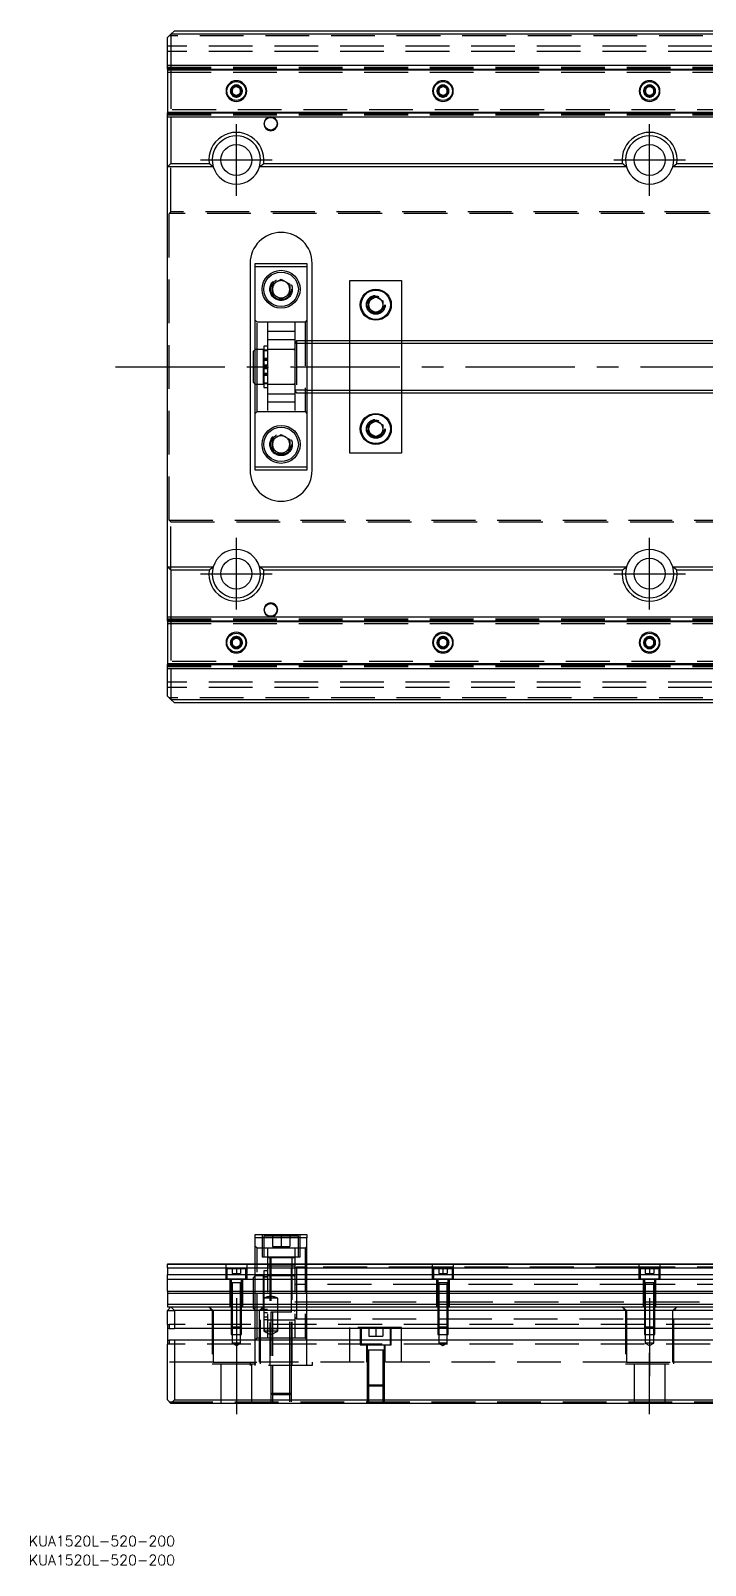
# Model space of a CAD drawing. Extents: x -40 to 841, y -348 to 108.
# Drawn here: x -39.7 to 156.2, y -347.6 to 97.5 of the extents above; entities that cross this region are included whole.
import ezdxf

# ---------------------------------------------------------------- set-up
doc = ezdxf.new("R2010")
doc.units = 0
doc.linetypes.add('CENTER', pattern=[50.8, 31.75, -6.35, 6.35, -6.35])
doc.linetypes.add('DASHED', pattern=[19.05, 12.7, -6.35])
doc.layers.get('0').update_dxf_attribs({"linetype": 'CONTINUOUS'})
doc.layers.add('CENTER', color=1, linetype='CENTER')
doc.styles.get("Standard").update_dxf_attribs({"font": 'txt.shx', "height": 3, "bigfont": 'bigfont.shx'})

# ---------------------------------------------------------------- blocks, each defined once
blk = doc.blocks.new('*U2')
at = {"color": 7, "linetype": 'CONTINUOUS'}
blk.add_text('KUA1520L-520-200', height=3, dxfattribs=at).set_placement((-40.24, -342.1))
blk = doc.blocks.new('*U3')
at = {"color": 7, "linetype": 'CONTINUOUS'}
blk.add_text('KUA1520L-520-200', height=3, dxfattribs=at).set_placement((-40.24, -347.64))

msp = doc.modelspace()

# ---------------------------------------------------------------- linework, layer by layer
at = {"color": 7, "linetype": 'CONTINUOUS'}
for p, q in [((1, 96.5), (0, 95.5)), ((0, 87.5), (0, 95.5)), ((2, 97.5), (1, 96.5)), ((1, 96.5), (1, 87.5)), ((160, 96.5), (1, 96.5)), ((2, 97.5), (160, 97.5)), ((0, 86.32), (0, 87.5)), ((0, 87.5), (160, 87.5)), ((0, 86.32), (0, 86.1)), ((0, 86.32), (160, 86.32)), ((0, 86.1), (0, 73.9)), ((0, 86.1), (160, 86.1)), ((18.75, 80.72), (20, 81.44)), ((18.75, 79.28), (18.75, 80.72)), ((20, 81.44), (21.25, 80.72)), ((21.25, 80.72), (21.25, 79.28)), ((78.75, 80.72), (80, 81.44)), ((78.75, 79.28), (78.75, 80.72)), ((80, 81.44), (81.25, 80.72)), ((81.25, 80.72), (81.25, 79.28)), ((138.75, 80.72), (140, 81.44)), ((138.75, 79.28), (138.75, 80.72)), ((140, 81.44), (141.25, 80.72)), ((141.25, 80.72), (141.25, 79.28)), ((20, 78.56), (18.75, 79.28)), ((21.25, 79.28), (20, 78.56)), ((80, 78.56), (78.75, 79.28)), ((81.25, 79.28), (80, 78.56)), ((140, 78.56), (138.75, 79.28)), ((141.25, 79.28), (140, 78.56)), ((0, 73.9), (0, 73.68)), ((0, 73.9), (160, 73.9)), ((0, 72.5), (0, 73.68)), ((0, 73.68), (160, 73.68)), ((0, 58), (0, 72.5)), ((0, 72.5), (160, 72.5)), ((1, 72.5), (1, 59)), ((0, 58), (1, 59)), ((0, -58), (0, 58)), ((13.29, 58), (0, 58)), ((1, 59), (12.06, 59)), ((13.29, 58), (12.06, 59)), ((26.71, 58), (27.94, 59)), ((133.29, 58), (26.71, 58)), ((27.94, 59), (132.06, 59)), ((133.29, 58), (132.06, 59)), ((146.71, 58), (147.94, 59)), ((160, 58), (146.71, 58)), ((147.94, 59), (160, 59)), ((24, 30), (24, -30)), ((25.5, 29), (25.5, 30)), ((25.5, 30), (40.5, 30)), ((25.5, -29), (25.5, 29)), ((40.5, 29), (25.5, 29)), ((40.5, 30), (40.5, 29)), ((40.5, 29), (40.5, -29)), ((42, 7.5), (42, 30)), ((30.5, 23.94), (33, 25.39)), ((30.5, 21.06), (30.5, 23.94)), ((33, 25.39), (35.5, 23.94)), ((35.5, 23.94), (35.5, 21.06)), ((53, 7.5), (53, 25)), ((53, 25), (68, 25)), ((68, 25), (68, 7.5)), ((33, 19.61), (30.5, 21.06)), ((35.5, 21.06), (33, 19.61)), ((58.5, 19.15), (60.5, 20.31)), ((58.5, 16.85), (58.5, 19.15)), ((60.5, 20.31), (62.5, 19.15)), ((62.5, 19.15), (62.5, 16.85)), ((60.5, 15.69), (58.5, 16.85)), ((62.5, 16.85), (60.5, 15.69)), ((25.5, 5), (25, 4.5)), ((25, -4.5), (25, 4.5)), ((160, 7.5), (40.5, 7.5)), ((25, -4.5), (25.5, -5)), ((40.5, -7.5), (160, -7.5)), ((42, -30), (42, -7.5)), ((53, -25), (53, -7.5)), ((68, -7.5), (68, -25)), ((58.5, -16.85), (60.5, -15.69)), ((58.5, -19.15), (58.5, -16.85)), ((60.5, -15.69), (62.5, -16.85)), ((62.5, -16.85), (62.5, -19.15)), ((30.5, -21.06), (33, -19.61)), ((30.5, -23.94), (30.5, -21.06)), ((33, -19.61), (35.5, -21.06)), ((35.5, -21.06), (35.5, -23.94)), ((60.5, -20.31), (58.5, -19.15)), ((62.5, -19.15), (60.5, -20.31)), ((33, -25.39), (30.5, -23.94)), ((35.5, -23.94), (33, -25.39)), ((68, -25), (53, -25)), ((25.5, -29), (40.5, -29)), ((25.5, -30), (25.5, -29)), ((40.5, -30), (25.5, -30)), ((40.5, -29), (40.5, -30)), ((0, -72.5), (0, -58)), ((0, -58), (13.29, -58)), ((1, -59), (0, -58)), ((12.06, -59), (1, -59)), ((1, -59), (1, -72.5)), ((12.06, -59), (13.29, -58)), ((26.71, -58), (133.29, -58)), ((27.94, -59), (26.71, -58)), ((132.06, -59), (27.94, -59)), ((132.06, -59), (133.29, -58)), ((146.71, -58), (160, -58)), ((147.94, -59), (146.71, -58)), ((160, -59), (147.94, -59)), ((0, -73.68), (0, -72.5)), ((0, -72.5), (160, -72.5)), ((0, -73.68), (160, -73.68)), ((0, -73.68), (0, -73.9)), ((0, -73.9), (0, -86.1)), ((0, -73.9), (160, -73.9)), ((18.75, -79.28), (20, -78.56)), ((18.75, -80.72), (18.75, -79.28)), ((20, -78.56), (21.25, -79.28)), ((21.25, -79.28), (21.25, -80.72)), ((78.75, -79.28), (80, -78.56)), ((78.75, -80.72), (78.75, -79.28)), ((80, -78.56), (81.25, -79.28)), ((81.25, -79.28), (81.25, -80.72)), ((138.75, -79.28), (140, -78.56)), ((138.75, -80.72), (138.75, -79.28)), ((140, -78.56), (141.25, -79.28)), ((141.25, -79.28), (141.25, -80.72)), ((20, -81.44), (18.75, -80.72)), ((21.25, -80.72), (20, -81.44)), ((80, -81.44), (78.75, -80.72)), ((81.25, -80.72), (80, -81.44)), ((140, -81.44), (138.75, -80.72)), ((141.25, -80.72), (140, -81.44)), ((0, -86.1), (0, -86.32)), ((0, -86.1), (160, -86.1)), ((0, -87.5), (0, -86.32)), ((0, -86.32), (160, -86.32)), ((0, -95.5), (0, -87.5)), ((0, -87.5), (160, -87.5)), ((1, -87.5), (1, -96.5)), ((0, -95.5), (1, -96.5)), ((1, -96.5), (160, -96.5)), ((1, -96.5), (2, -97.5)), ((160, -97.5), (2, -97.5)), ((25.5, -251.68), (40.5, -251.68)), ((25.5, -252.68), (25.5, -251.68)), ((25.5, -260.18), (25.5, -252.68)), ((40.5, -252.68), (25.5, -252.68)), ((40.5, -251.68), (40.5, -252.68)), ((40.5, -260.18), (40.5, -252.68)), ((0, -260.18), (0, -260.31)), ((0, -260.18), (166.5, -260.18)), ((0, -261.39), (0, -260.31)), ((0, -260.31), (166.5, -260.31)), ((0, -261.39), (166.5, -261.39)), ((0, -261.39), (0, -263.26)), ((0, -263.26), (166.5, -263.26)), ((0, -264.61), (0, -263.26)), ((0, -268.09), (0, -264.61)), ((0, -264.61), (166.5, -264.61)), ((0, -268.09), (166.5, -268.09)), ((0, -268.09), (0, -268.68)), ((0, -268.68), (0, -271.88)), ((0, -268.68), (166.5, -268.68)), ((0, -271.88), (520, -271.88)), ((0, -271.88), (0, -272.68)), ((0, -273.68), (1, -272.68)), ((0, -272.68), (1, -272.68)), ((0, -277.83), (0, -273.68)), ((1, -272.68), (519, -272.68)), ((1, -272.68), (2, -273.68)), ((518, -273.68), (2, -273.68)), ((2, -273.68), (2, -278.98)), ((0, -277.83), (0, -278.98)), ((0, -277.83), (0.5, -277.83)), ((0, -278.98), (0, -282.38)), ((0.5, -278.98), (0, -278.98)), ((0.5, -277.83), (0.5, -278.98)), ((0.5, -278.98), (2, -278.98)), ((518, -278.98), (2, -278.98)), ((0, -282.38), (0, -283.53)), ((0, -282.38), (0.5, -282.38)), ((0.5, -283.53), (0, -283.53)), ((0, -299.68), (0, -283.53)), ((2, -282.38), (0.5, -282.38)), ((0.5, -282.38), (0.5, -283.53)), ((518, -282.38), (2, -282.38)), ((2, -282.38), (2, -299.68)), ((1, -300.68), (0, -299.68)), ((2, -299.68), (1, -300.68)), ((519, -300.68), (1, -300.68)), ((2, -299.68), (518, -299.68))]:
    msp.add_line(p, q, dxfattribs=at)
at = {"color": 3, "linetype": 'DASHED'}
for p, q in [((174.5, 96), (0.5, 96)), ((520, 93), (0, 93)), ((520, 91.5), (0, 91.5)), ((0, 86.91), (160, 86.91)), ((0, 86.7), (520, 86.7)), ((0, 86.26), (166.5, 86.26)), ((0, 85.5), (166.5, 85.5)), ((1, 87.5), (1, 72.5)), ((18.5, 80), (18.52, 80.22)), ((78.5, 80), (78.52, 80.22)), ((138.5, 80), (138.52, 80.22)), ((166.5, 74.5), (0, 74.5)), ((0, 73.74), (166.5, 73.74)), ((0, 73.3), (520, 73.3)), ((0, 73.09), (160, 73.09)), ((1, 45), (1, 59)), ((1, 45), (0.5, 44.5)), ((519, 45), (1, 45)), ((519.5, 44.5), (0.5, 44.5)), ((0.5, -44.5), (0.5, 44.5)), ((30, 22.5), (30.02, 22.85)), ((58, 18), (58.01, 18.25)), ((26, 13), (25.5, 13.5)), ((40.5, 13.5), (40, 13)), ((29, 13), (26, 13)), ((26, 0), (26, 13)), ((37, 13), (29, 13)), ((29, 13), (29, 0)), ((37, 10.2), (29, 10.2)), ((40, 13), (37, 13)), ((37, 13), (37, 0)), ((40, 13), (40, -13)), ((27.85, 5), (25.5, 5)), ((27.85, -5), (27.85, 5)), ((28, 4.8), (27.85, 4.8)), ((29, 6), (28, 6)), ((28, 6), (28, -6)), ((29, 4.8), (28, 4.8)), ((29, 4.65), (28, 4.65)), ((37, 7.8), (29, 7.8)), ((36.7, 5), (29, 5)), ((36.7, 5), (29, 5)), ((37, 5), (36.7, 5)), ((37.5, 7.5), (37, 7)), ((40.5, 6.75), (37, 6.75)), ((40.5, 7.5), (37.5, 7.5)), ((37.5, 7.5), (37.5, -7.5)), ((42, 2.5), (42, 7.5)), ((53, 2.5), (53, 7.5)), ((68, 7.5), (68, 2.5)), ((29, 2.4), (28, 2.4)), ((28, 2.34), (29, 2.34)), ((29, 1.8), (28, 1.8)), ((28, 0.6), (29, 0.6)), ((28, 0.3), (29, 0.3)), ((42, -2.5), (42, 2.5)), ((53, -2.5), (53, 2.5)), ((68, 2.5), (68, -2.5)), ((26, -13), (26, 0)), ((28, -0.3), (29, -0.3)), ((29, -0.6), (28, -0.6)), ((28, -1.8), (29, -1.8)), ((29, -2.34), (28, -2.34)), ((28, -2.4), (29, -2.4)), ((29, 0), (29, -13)), ((37, 0), (37, -13)), ((42, -7.5), (42, -2.5)), ((53, -7.5), (53, -2.5)), ((68, -2.5), (68, -7.5)), ((25.5, -5), (27.85, -5)), ((27.85, -4.8), (28, -4.8)), ((28, -4.65), (29, -4.65)), ((28, -4.8), (29, -4.8)), ((28, -6), (29, -6)), ((29, -5), (36.7, -5)), ((29, -5), (36.7, -5)), ((29, -7.8), (37, -7.8)), ((36.7, -5), (37, -5)), ((40.5, -6.75), (37, -6.75)), ((37, -7), (37.5, -7.5)), ((37.5, -7.5), (40.5, -7.5)), ((25.5, -13.5), (26, -13)), ((26, -13), (29, -13)), ((29, -10.2), (37, -10.2)), ((29, -13), (37, -13)), ((37, -13), (40, -13)), ((40, -13), (40.5, -13.5)), ((58, -18), (58.02, -17.7)), ((30, -22.5), (30.02, -22.15)), ((0.5, -44.5), (1, -45)), ((0.5, -44.5), (519.5, -44.5)), ((1, -59), (1, -45)), ((1, -45), (519, -45)), ((0, -73.09), (160, -73.09)), ((0, -73.3), (520, -73.3)), ((0, -73.74), (166.5, -73.74)), ((0, -74.5), (166.5, -74.5)), ((1, -72.5), (1, -87.5)), ((21.48, -79.74), (21.5, -80)), ((78.5, -80), (78.52, -79.75)), ((138.5, -80), (138.52, -79.75)), ((166.5, -85.5), (0, -85.5)), ((0, -86.26), (166.5, -86.26)), ((0, -86.7), (520, -86.7)), ((0, -86.91), (160, -86.91)), ((520, -91.5), (0, -91.5)), ((520, -93), (0, -93)), ((174.5, -96), (0.5, -96)), ((27.5, -251.68), (27.5, -258.18)), ((28, -252.18), (28, -258.18)), ((38, -252.18), (28, -252.18)), ((30.5, -252.18), (30.5, -255.18)), ((33, -252.18), (33, -255.18)), ((35.5, -252.18), (35.5, -255.18)), ((38, -258.18), (38, -252.18)), ((38.5, -258.18), (38.5, -251.68)), ((26, -255.68), (25.5, -255.18)), ((29, -255.68), (26, -255.68)), ((26, -281.68), (26, -255.68)), ((37, -255.68), (29, -255.68)), ((37, -255.68), (29, -255.68)), ((29, -255.68), (29, -281.68)), ((30.5, -255.18), (33, -255.18)), ((33, -255.18), (35.5, -255.18)), ((40, -255.68), (37, -255.68)), ((37, -255.68), (37, -281.68)), ((40.5, -255.18), (40, -255.68)), ((40, -255.68), (40, -281.68)), ((17, -264.68), (17, -260.18)), ((17.25, -261.68), (17.25, -264.68)), ((22.75, -261.68), (17.25, -261.68)), ((18.75, -261.68), (18.75, -262.98)), ((20, -261.68), (20, -262.98)), ((21.25, -261.68), (21.25, -262.98)), ((22.75, -264.68), (22.75, -261.68)), ((23, -260.18), (23, -264.68)), ((25.5, -272.68), (25.5, -260.18)), ((27.5, -258.18), (38.5, -258.18)), ((29, -262.23), (28, -262.23)), ((28, -262.23), (28, -270.18)), ((37, -258.48), (29, -258.48)), ((37, -260.88), (29, -260.88)), ((29.75, -258.18), (29.75, -289.68)), ((30, -258.18), (30, -274.18)), ((36, -274.18), (36, -258.18)), ((36.25, -289.68), (36.25, -258.18)), ((37.5, -261.18), (37, -261.68)), ((40.5, -261.18), (37.5, -261.18)), ((37.5, -261.18), (37.5, -268.68)), ((40.5, -272.68), (40.5, -260.18)), ((77, -261.18), (40.5, -261.18)), ((77, -264.68), (77, -260.18)), ((83, -261.18), (77, -261.18)), ((77.25, -261.68), (77.25, -264.68)), ((82.75, -261.68), (77.25, -261.68)), ((78.75, -261.68), (78.75, -262.98)), ((80, -261.68), (80, -262.98)), ((81.25, -261.68), (81.25, -262.98)), ((82.75, -264.68), (82.75, -261.68)), ((83, -260.18), (83, -264.68)), ((137, -261.18), (83, -261.18)), ((137, -264.68), (137, -260.18)), ((143, -261.18), (137, -261.18)), ((137.25, -261.68), (137.25, -264.68)), ((142.75, -261.68), (137.25, -261.68)), ((138.75, -261.68), (138.75, -262.98)), ((140, -261.68), (140, -262.98)), ((141.25, -261.68), (141.25, -262.98)), ((142.75, -264.68), (142.75, -261.68)), ((143, -260.18), (143, -264.68)), ((166.5, -261.18), (143, -261.18)), ((23, -264.68), (17, -264.68)), ((18.25, -272.68), (18.25, -264.68)), ((18.5, -264.68), (18.5, -265.68)), ((18.5, -265.67), (18.5, -265.68)), ((20, -265.68), (18.5, -265.68)), ((21.5, -265.68), (18.5, -265.68)), ((18.5, -265.68), (18.5, -265.68)), ((18.5, -265.68), (18.5, -272.68)), ((21.5, -265.68), (18.5, -265.68)), ((18.75, -262.98), (20, -262.98)), ((18.75, -265.68), (18.75, -272.68)), ((20, -262.98), (21.25, -262.98)), ((21.5, -265.68), (20, -265.68)), ((21.25, -272.68), (21.25, -265.68)), ((21.5, -265.68), (21.5, -264.68)), ((21.5, -265.68), (21.5, -265.67)), ((21.5, -265.68), (21.5, -265.68)), ((21.5, -272.68), (21.5, -265.68)), ((21.75, -264.68), (21.75, -272.68)), ((25.5, -263.68), (25, -264.18)), ((25, -268.68), (25, -264.18)), ((27.85, -263.68), (25.5, -263.68)), ((27.85, -268.68), (27.85, -263.68)), ((29, -263.88), (27.85, -263.88)), ((29, -264.03), (28, -264.03)), ((36.7, -263.68), (29, -263.68)), ((36.7, -263.68), (29, -263.68)), ((37, -263.68), (36.7, -263.68)), ((40.5, -266.18), (37, -266.18)), ((78.25, -266.18), (40.5, -266.18)), ((83, -264.68), (77, -264.68)), ((78.25, -272.68), (78.25, -264.68)), ((78.5, -266.18), (78.25, -266.18)), ((78.5, -264.68), (78.5, -265.68)), ((78.5, -265.67), (78.5, -265.68)), ((78.5, -265.68), (78.5, -272.68)), ((78.5, -265.68), (78.5, -265.68)), ((80, -265.68), (78.5, -265.68)), ((78.75, -266.18), (78.5, -266.18)), ((78.75, -262.98), (80, -262.98)), ((78.75, -265.68), (78.75, -272.68)), ((81.25, -266.18), (78.75, -266.18)), ((80, -262.98), (81.25, -262.98)), ((81.5, -265.68), (80, -265.68)), ((81.25, -272.68), (81.25, -265.68)), ((81.5, -266.18), (81.25, -266.18)), ((81.5, -265.68), (81.5, -264.68)), ((81.5, -265.68), (81.5, -265.67)), ((81.5, -272.68), (81.5, -265.68)), ((81.5, -265.68), (81.5, -265.68)), ((81.75, -266.18), (81.5, -266.18)), ((81.75, -264.68), (81.75, -272.68)), ((138.25, -266.18), (81.75, -266.18)), ((143, -264.68), (137, -264.68)), ((138.25, -272.68), (138.25, -264.68)), ((138.5, -266.18), (138.25, -266.18)), ((138.5, -264.68), (138.5, -265.68)), ((138.5, -265.67), (138.5, -265.68)), ((141.5, -265.68), (138.5, -265.68)), ((138.5, -265.68), (138.5, -272.68)), ((138.5, -265.68), (138.5, -265.68)), ((140, -265.68), (138.5, -265.68)), ((138.75, -266.18), (138.5, -266.18)), ((138.75, -262.98), (140, -262.98)), ((138.75, -265.68), (138.75, -272.68)), ((141.25, -266.18), (138.75, -266.18)), ((140, -262.98), (141.25, -262.98)), ((141.5, -265.68), (140, -265.68)), ((141.25, -272.68), (141.25, -265.68)), ((141.5, -266.18), (141.25, -266.18)), ((141.5, -265.68), (141.5, -264.68)), ((141.5, -265.68), (141.5, -265.67)), ((141.5, -272.68), (141.5, -265.68)), ((141.5, -265.68), (141.5, -265.68)), ((141.75, -266.18), (141.5, -266.18)), ((141.75, -264.68), (141.75, -272.68)), ((166.5, -266.18), (141.75, -266.18)), ((0, -268.68), (166.5, -268.68)), ((25, -272.68), (25, -268.68)), ((27.85, -273.68), (27.85, -268.68)), ((28, -270.18), (28, -272.68)), ((32, -270.18), (28, -270.18)), ((30.06, -269.68), (29.94, -269.68)), ((32, -272.68), (32, -270.18)), ((37, -271.18), (40.5, -271.18)), ((37.5, -268.68), (37.5, -272.68)), ((40.5, -271.18), (78.25, -271.18)), ((78.25, -271.18), (78.5, -271.18)), ((78.5, -271.18), (78.75, -271.18)), ((78.75, -271.18), (81.25, -271.18)), ((81.25, -271.18), (81.5, -271.18)), ((81.5, -271.18), (81.75, -271.18)), ((81.75, -271.18), (138.25, -271.18)), ((138.25, -271.18), (138.5, -271.18)), ((138.5, -271.18), (138.75, -271.18)), ((138.75, -271.18), (141.25, -271.18)), ((141.25, -271.18), (141.5, -271.18)), ((141.5, -271.18), (141.75, -271.18)), ((141.75, -271.18), (198.25, -271.18)), ((0, -273.68), (2, -273.68)), ((12, -272.68), (13, -273.68)), ((12.06, -272.68), (13.29, -273.68)), ((13, -273.68), (13, -289.18)), ((13.29, -273.68), (13.29, -278.98)), ((18.5, -272.68), (18.5, -278.43)), ((18.5, -272.68), (18.5, -278.43)), ((18.75, -272.68), (18.75, -278.68)), ((21.25, -278.68), (21.25, -272.68)), ((21.5, -278.43), (21.5, -272.68)), ((21.5, -278.43), (21.5, -272.68)), ((25, -273.18), (25, -272.68)), ((25, -273.18), (25.5, -273.68)), ((25.5, -278.98), (25.5, -272.68)), ((27.94, -272.68), (26.71, -273.68)), ((26.71, -278.98), (26.71, -273.68)), ((27, -273.68), (28, -272.68)), ((27, -289.18), (27, -273.68)), ((27.85, -273.48), (29, -273.48)), ((28, -272.68), (28, -278.98)), ((28, -273.32), (29, -273.32)), ((28, -273.32), (29, -273.32)), ((29, -274.41), (28, -274.41)), ((28, -275.61), (29, -275.61)), ((30, -274.17), (30, -289.68)), ((36, -274.18), (30, -274.18)), ((36, -274.18), (30, -274.18)), ((30.5, -274.18), (30.5, -289.68)), ((32, -278.98), (32, -272.68)), ((35.5, -289.68), (35.5, -274.18)), ((36, -289.68), (36, -274.17)), ((37, -275.68), (37.5, -276.18)), ((37.5, -272.68), (37.5, -276.18)), ((40.5, -278.98), (40.5, -272.68)), ((78.5, -272.68), (78.5, -278.43)), ((78.5, -272.68), (78.5, -278.43)), ((78.75, -272.68), (78.75, -278.68)), ((81.25, -278.68), (81.25, -272.68)), ((81.5, -278.43), (81.5, -272.68)), ((81.5, -278.43), (81.5, -272.68)), ((132, -272.68), (133, -273.68)), ((132.06, -272.68), (133.29, -273.68)), ((133, -273.68), (133, -289.18)), ((133.29, -273.68), (133.29, -278.98)), ((138.5, -272.68), (138.5, -278.43)), ((138.5, -272.68), (138.5, -278.43)), ((138.75, -272.68), (138.75, -278.68)), ((141.25, -278.68), (141.25, -272.68)), ((141.5, -278.43), (141.5, -272.68)), ((141.5, -278.43), (141.5, -272.68)), ((147.94, -272.68), (146.71, -273.68)), ((146.71, -278.98), (146.71, -273.68)), ((147, -273.68), (148, -272.68)), ((147, -289.18), (147, -273.68)), ((519.5, -277.83), (0.5, -277.83)), ((13.29, -278.98), (13.29, -282.38)), ((18.5, -278.43), (18.75, -278.68)), ((18.5, -278.43), (18.5, -278.98)), ((18.5, -278.43), (21.5, -278.43)), ((18.5, -278.98), (18.5, -280.68)), ((18.75, -278.68), (18.75, -280.68)), ((21.25, -278.68), (18.75, -278.68)), ((21.25, -278.68), (21.5, -278.43)), ((21.25, -280.68), (21.25, -278.68)), ((21.5, -278.98), (21.5, -278.43)), ((21.5, -280.68), (21.5, -278.98)), ((25.5, -282.38), (25.5, -278.98)), ((26.71, -282.38), (26.71, -278.98)), ((28, -276.32), (29, -276.32)), ((28, -278.98), (28, -279.05)), ((28, -279.05), (28, -279.68)), ((28, -279.05), (28.17, -279.68)), ((32, -279.05), (28, -279.05)), ((28, -279.68), (30, -280.83)), ((32, -279.68), (28, -279.68)), ((29, -276.48), (37, -276.48)), ((29, -278.88), (37, -278.88)), ((30, -280.83), (32, -279.68)), ((31.83, -279.68), (32, -279.05)), ((32, -279.05), (32, -278.98)), ((32, -279.68), (32, -279.05)), ((37.5, -276.18), (40.5, -276.18)), ((40.5, -276.18), (78.5, -276.18)), ((40.5, -282.38), (40.5, -278.98)), ((53, -278.98), (53, -278.68)), ((68, -278.68), (53, -278.68)), ((53, -282.38), (53, -278.98)), ((56, -278.68), (56, -283.68)), ((56.25, -278.68), (56.25, -278.98)), ((56.25, -278.98), (56.25, -282.38)), ((58.5, -278.68), (58.5, -281.18)), ((60.5, -278.68), (60.5, -281.18)), ((62.5, -278.68), (62.5, -281.18)), ((64.75, -278.98), (64.75, -278.68)), ((64.75, -282.38), (64.75, -278.98)), ((65, -283.68), (65, -278.68)), ((68, -278.98), (68, -278.68)), ((68, -282.38), (68, -278.98)), ((78.5, -276.18), (78.75, -276.18)), ((78.5, -278.43), (78.75, -278.68)), ((78.5, -278.43), (78.5, -278.98)), ((78.5, -278.43), (81.5, -278.43)), ((78.5, -278.98), (78.5, -280.68)), ((78.75, -276.18), (81.25, -276.18)), ((78.75, -278.68), (78.75, -280.68)), ((81.25, -278.68), (78.75, -278.68)), ((81.25, -276.18), (81.5, -276.18)), ((81.25, -278.68), (81.5, -278.43)), ((81.25, -280.68), (81.25, -278.68)), ((81.5, -276.18), (133.29, -276.18)), ((81.5, -278.98), (81.5, -278.43)), ((81.5, -280.68), (81.5, -278.98)), ((133.29, -276.18), (138.5, -276.18)), ((133.29, -278.98), (133.29, -282.38)), ((138.5, -276.18), (138.75, -276.18)), ((138.5, -278.43), (138.75, -278.68)), ((138.5, -278.43), (138.5, -278.98)), ((138.5, -278.43), (141.5, -278.43)), ((138.5, -278.98), (138.5, -280.68)), ((138.75, -276.18), (141.25, -276.18)), ((138.75, -278.68), (138.75, -280.68)), ((141.25, -278.68), (138.75, -278.68)), ((141.25, -276.18), (141.5, -276.18)), ((141.25, -278.68), (141.5, -278.43)), ((141.25, -280.68), (141.25, -278.68)), ((141.5, -276.18), (146.71, -276.18)), ((141.5, -278.98), (141.5, -278.43)), ((141.5, -280.68), (141.5, -278.98)), ((146.71, -276.18), (198.5, -276.18)), ((146.71, -282.38), (146.71, -278.98)), ((519.5, -283.53), (0.5, -283.53)), ((13.29, -282.38), (13.29, -288.68)), ((18.5, -280.68), (21.5, -280.68)), ((18.75, -280.68), (18.75, -283.18)), ((18.75, -283.18), (20, -283.9)), ((21.25, -283.18), (18.75, -283.18)), ((20, -283.9), (21.25, -283.18)), ((21.25, -283.18), (21.25, -280.68)), ((25.5, -282.18), (26, -281.68)), ((25.5, -289.68), (25.5, -282.38)), ((26, -281.68), (29, -281.68)), ((26.71, -288.68), (26.71, -282.38)), ((29, -281.68), (37, -281.68)), ((29, -281.68), (37, -281.68)), ((37, -281.68), (40, -281.68)), ((40, -281.68), (40.5, -282.18)), ((40.5, -289.68), (40.5, -282.38)), ((53, -288.68), (53, -282.38)), ((56, -283.68), (65, -283.68)), ((56.25, -282.38), (56.25, -283.68)), ((57.75, -283.68), (57.75, -288.68)), ((58, -283.68), (58, -285.28)), ((58.5, -281.18), (60.5, -281.18)), ((60.5, -281.18), (62.5, -281.18)), ((63, -285.28), (63, -283.68)), ((63.25, -288.68), (63.25, -283.68)), ((64.75, -283.68), (64.75, -282.38)), ((68, -288.68), (68, -282.38)), ((78.5, -280.68), (81.5, -280.68)), ((78.75, -280.68), (78.75, -283.18)), ((78.75, -283.18), (80, -283.9)), ((81.25, -283.18), (78.75, -283.18)), ((80, -283.9), (81.25, -283.18)), ((81.25, -283.18), (81.25, -280.68)), ((133.29, -282.38), (133.29, -288.68)), ((138.5, -280.68), (141.5, -280.68)), ((138.75, -280.68), (138.75, -283.18)), ((138.75, -283.18), (140, -283.9)), ((141.25, -283.18), (138.75, -283.18)), ((140, -283.9), (141.25, -283.18)), ((141.25, -283.18), (141.25, -280.68)), ((146.71, -288.68), (146.71, -282.38)), ((13.29, -288.68), (0, -288.68)), ((13, -289.18), (27, -289.18)), ((13.29, -288.68), (26.71, -288.68)), ((15.5, -289.18), (15.5, -300.68)), ((24, -288.68), (24, -289.68)), ((24.5, -300.68), (24.5, -289.18)), ((133.29, -288.68), (26.71, -288.68)), ((42, -288.68), (42, -289.68)), ((58, -285.27), (58, -288.68)), ((63, -285.28), (58, -285.28)), ((63, -285.28), (58, -285.28)), ((58, -288.68), (58, -295.28)), ((58, -288.68), (58, -295.28)), ((58.4, -285.28), (58.4, -288.68)), ((58.4, -288.68), (58.4, -295.68)), ((62.6, -288.68), (62.6, -285.28)), ((62.6, -295.68), (62.6, -288.68)), ((63, -288.68), (63, -285.27)), ((63, -295.28), (63, -288.68)), ((63, -295.28), (63, -288.68)), ((133, -289.18), (147, -289.18)), ((133.29, -288.68), (146.71, -288.68)), ((135.5, -289.18), (135.5, -300.68)), ((144.5, -300.68), (144.5, -289.18)), ((253.29, -288.68), (146.71, -288.68)), ((42, -289.68), (24, -289.68)), ((30, -289.68), (30, -297.68)), ((30, -289.68), (30, -297.68)), ((30.5, -289.68), (30.5, -298.18)), ((35.5, -298.18), (35.5, -289.68)), ((36, -297.68), (36, -289.68)), ((36, -297.68), (36, -289.68)), ((30, -297.68), (30.5, -298.18)), ((30, -297.68), (30, -300.18)), ((30, -297.68), (36, -297.68)), ((30.5, -298.18), (30.5, -300.18)), ((35.5, -298.18), (30.5, -298.18)), ((35.5, -298.18), (36, -297.68)), ((35.5, -300.18), (35.5, -298.18)), ((36, -300.18), (36, -297.68)), ((58, -295.28), (58.4, -295.68)), ((58, -295.28), (58, -300.18)), ((58, -295.28), (63, -295.28)), ((58.4, -295.68), (58.4, -300.18)), ((62.6, -295.68), (58.4, -295.68)), ((62.6, -295.68), (63, -295.28)), ((62.6, -300.18), (62.6, -295.68)), ((63, -300.18), (63, -295.28)), ((0.5, -300.18), (519.5, -300.18))]:
    msp.add_line(p, q, dxfattribs=at)
at = {"color": 3, "linetype": 'CONTINUOUS'}
for p, q in [((160, 6.75), (40.5, 6.75)), ((40.5, -6.75), (160, -6.75))]:
    msp.add_line(p, q, dxfattribs=at)
at = {"color": 7, "linetype": 'CONTINUOUS'}
for centre, radius in [((20, 80), 2.75), ((80, 80), 2.75), ((140, 80), 2.75), ((20, 60), 4.5), ((140, 60), 4.5), ((33, 22.5), 5.5), ((33, 22.5), 5), ((60.5, 18), 4.5), ((60.5, 18), 4.25), ((33, -22.5), 5.5), ((33, -22.5), 5), ((60.5, -18), 4.5), ((60.5, -18), 4.25), ((20, -60), 4.5), ((140, -60), 4.5), ((20, -80), 2.75), ((80, -80), 2.75), ((140, -80), 2.75)]:
    msp.add_circle(centre, radius, dxfattribs=at)
at = {"color": 3, "linetype": 'DASHED'}
for centre, radius in [((20, 80), 1.5), ((80, 80), 1.5), ((140, 80), 1.5), ((33, 22.5), 3.25), ((33, 22.5), 3), ((60.5, 18), 2.75), ((60.5, 18), 2.5), ((60.5, -18), 2.75), ((60.5, -18), 2.5), ((33, -22.5), 3.25), ((33, -22.5), 3), ((20, -80), 1.5), ((80, -80), 1.5), ((140, -80), 1.5)]:
    msp.add_circle(centre, radius, dxfattribs=at)
at = {"color": 3, "linetype": 'CONTINUOUS'}
for centre in [(30, 70.5), (30, -70.5)]:
    msp.add_circle(centre, 1.83, dxfattribs=at)
at = {"color": 7, "linetype": 'CONTINUOUS'}
for centre, radius, start, end in [((20, 80), 3, 0, 180), ((80, 80), 3, 0, 180), ((140, 80), 3, 0, 180), ((20, 80), 3, 180, 0), ((80, 80), 3, 180, 0), ((140, 80), 3, 180, 0), ((30, 70.5), 2, 180, 90), ((30, 70.5), 2, 90, 180), ((20, 60), 8, 352.8192, 187.1808), ((20, 60), 7, 343.3985, 196.6015), ((140, 60), 8, 352.8192, 187.1808), ((140, 60), 7, 343.3985, 196.6015), ((20, 60), 7, 196.6015, 343.3985), ((140, 60), 7, 196.6015, 343.3985), ((33, 30), 9, 0, 180), ((33, -30), 9, 180, 0), ((20, -60), 7, 16.6015, 163.3985), ((140, -60), 7, 16.6015, 163.3985), ((20, -60), 8, 172.8192, 7.1808), ((20, -60), 7, 163.3985, 16.6015), ((140, -60), 8, 172.8192, 7.1808), ((140, -60), 7, 163.3985, 16.6015), ((30, -70.5), 2, 270, 180), ((30, -70.5), 2, 180, 270), ((20, -80), 3, 0, 180), ((20, -80), 3, 180, 0), ((80, -80), 3, 0, 180), ((80, -80), 3, 180, 0), ((140, -80), 3, 0, 180), ((140, -80), 3, 180, 0)]:
    msp.add_arc(centre, radius, start, end, dxfattribs=at)
at = {"color": 3, "linetype": 'DASHED'}
for centre, radius, start, end in [((20, 80), 1.75, 0, 180), ((20, 80), 1.25, 120, 180), ((20, 80), 1.25, 60, 120), ((20, 80), 1.25, 0, 60), ((80, 80), 1.75, 0, 180), ((80, 80), 1.25, 120, 180), ((80, 80), 1.25, 60, 120), ((80, 80), 1.25, 0, 60), ((140, 80), 1.75, 0, 180), ((140, 80), 1.25, 120, 180), ((140, 80), 1.25, 60, 120), ((140, 80), 1.25, 0, 60), ((20, 80), 1.75, 180, 0), ((20, 80), 1.25, 180, 240), ((20, 80), 1.25, 240, 300), ((20, 80), 1.25, 300, 0), ((80, 80), 1.75, 180, 0), ((80, 80), 1.25, 180, 240), ((80, 80), 1.25, 240, 300), ((80, 80), 1.25, 300, 0), ((140, 80), 1.75, 180, 0), ((140, 80), 1.25, 180, 240), ((140, 80), 1.25, 240, 300), ((140, 80), 1.25, 300, 0), ((33, 22.5), 2.5, 120, 180), ((33, 22.5), 2.5, 180, 240), ((33, 22.5), 2.5, 60, 120), ((33, 22.5), 2.5, 0, 60), ((33, 22.5), 2.5, 300, 0), ((33, 22.5), 2.5, 240, 300), ((60.5, 18), 2.1, 162.2472, 180), ((60.5, 18), 2.1, 180, 197.7528), ((60.5, 18), 2.1, 137.7528, 162.2472), ((60.5, 18), 2.1, 102.2472, 137.7528), ((60.5, 18), 2.1, 77.7528, 102.2472), ((60.5, 18), 2.1, 42.2472, 77.7528), ((60.5, 18), 2.1, 17.7528, 42.2472), ((60.5, 18), 2.1, 342.2472, 17.7528), ((60.5, 18), 2.1, 197.7528, 222.2472), ((60.5, 18), 2.1, 222.2472, 257.7528), ((60.5, 18), 2.1, 257.7528, 282.2472), ((60.5, 18), 2.1, 282.2472, 317.7528), ((60.5, 18), 2.1, 317.7528, 342.2472), ((36.7, 5.3), 0.3, 270, 360), ((36.7, -5.3), 0.3, 0, 90), ((60.5, -18), 2.1, 162.2472, 180), ((60.5, -18), 2.1, 137.7528, 162.2472), ((60.5, -18), 2.1, 102.2472, 137.7528), ((60.5, -18), 2.1, 77.7528, 102.2472), ((60.5, -18), 2.1, 42.2472, 77.7528), ((60.5, -18), 2.1, 17.7528, 42.2472), ((60.5, -18), 2.1, 342.2472, 17.7528), ((33, -22.5), 2.5, 120, 180), ((33, -22.5), 2.5, 60, 120), ((33, -22.5), 2.5, 0, 60), ((60.5, -18), 2.1, 180, 197.7528), ((60.5, -18), 2.1, 197.7528, 222.2472), ((60.5, -18), 2.1, 222.2472, 257.7528), ((60.5, -18), 2.1, 257.7528, 282.2472), ((60.5, -18), 2.1, 282.2472, 317.7528), ((60.5, -18), 2.1, 317.7528, 342.2472), ((33, -22.5), 2.5, 180, 240), ((33, -22.5), 2.5, 240, 300), ((33, -22.5), 2.5, 300, 0), ((20, -80), 1.75, 0, 180), ((20, -80), 1.75, 180, 0), ((20, -80), 1.25, 120, 180), ((20, -80), 1.25, 180, 240), ((20, -80), 1.25, 60, 120), ((20, -80), 1.25, 0, 60), ((20, -80), 1.25, 300, 0), ((80, -80), 1.75, 0, 180), ((80, -80), 1.75, 180, 0), ((80, -80), 1.25, 120, 180), ((80, -80), 1.25, 180, 240), ((80, -80), 1.25, 60, 120), ((80, -80), 1.25, 300, 0), ((80, -80), 1.25, 0, 60), ((140, -80), 1.75, 0, 180), ((140, -80), 1.75, 180, 0), ((140, -80), 1.25, 120, 180), ((140, -80), 1.25, 180, 240), ((140, -80), 1.25, 60, 120), ((140, -80), 1.25, 0, 60), ((140, -80), 1.25, 300, 0), ((20, -80), 1.25, 240, 300), ((80, -80), 1.25, 240, 300), ((140, -80), 1.25, 240, 300), ((36.7, -263.38), 0.3, 270, 360), ((29.94, -273.68), 4, 90, 118.9695), ((30.06, -273.68), 4, 61.0305, 90), ((36.7, -273.98), 0.3, 0, 90)]:
    msp.add_arc(centre, radius, start, end, dxfattribs=at)
at = {"layer": 'CENTER', "color": 1, "linetype": 'CENTER'}
for p, q in [((20, 49.6), (20, 70.4)), ((140, 49.6), (140, 70.4)), ((9.6, 60), (30.4, 60)), ((129.6, 60), (150.4, 60)), ((-15.07, 0), (574.72, 0)), ((20, -70.4), (20, -49.6)), ((140, -70.4), (140, -49.6)), ((9.6, -60), (30.4, -60)), ((129.6, -60), (150.4, -60)), ((20, -270.13), (20, -292.73)), ((140, -270.13), (140, -292.73)), ((20, -286.03), (20, -303.83)), ((140, -303.83), (140, -286.03))]:
    msp.add_line(p, q, dxfattribs=at)

# ---------------------------------------------------------------- block references
at = {"color": 7, "linetype": 'CONTINUOUS'}
for name in ['*U2', '*U3']:
    msp.add_blockref(name, (0, 0), dxfattribs=at)

doc.saveas('drawing.dxf')
